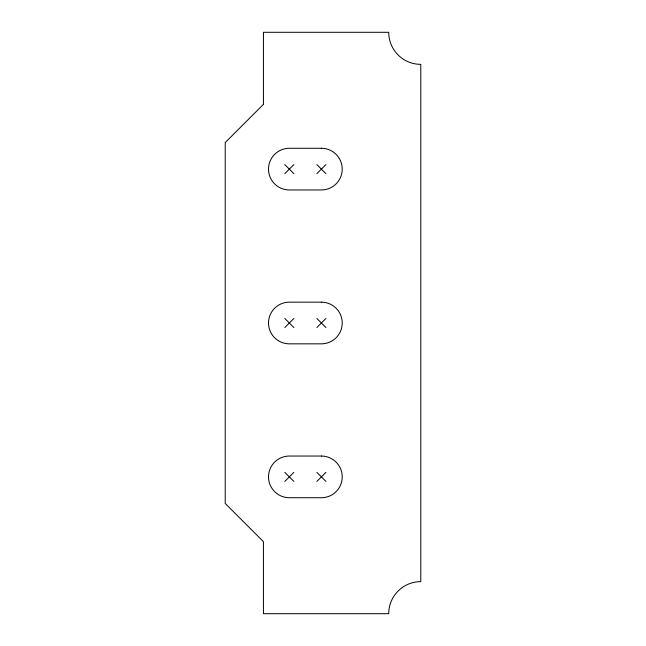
<?xml version="1.0" encoding="UTF-8"?>
<svg xmlns="http://www.w3.org/2000/svg" width="646" height="646" viewBox="0 0 646 646"><rect width="100%" height="100%" fill="white"/><g stroke="black" fill="none" stroke-linecap="round" stroke-linejoin="round"><path stroke-width="0.97" d="M284.805 173.653L293.873 164.593M316.863 173.653L325.931 164.593M284.805 327.53L293.873 318.47M316.863 327.53L325.931 318.47M284.805 481.407L293.873 472.347M316.863 481.407L325.931 472.347M316.863 164.593L325.931 173.653M284.805 164.593L293.873 173.653M316.863 318.47L325.931 327.53M284.805 318.47L293.873 327.53M316.863 472.347L325.931 481.407M284.805 472.347L293.873 481.407M263.439 104.353L225.22 142.564L225.22 503.436L263.439 541.647L263.439 613.7L388.722 613.7A32.058 32.058 0 0 1 420.78 581.642L420.78 64.358A32.058 32.058 0 0 1 388.722 32.3L263.439 32.3L263.439 104.353M321.393 148.281L289.335 148.281A20.842 20.842 0 0 0 268.502 169.123A20.842 20.842 0 0 0 289.335 189.956L321.393 189.956A20.842 20.842 0 0 0 342.235 169.123A20.842 20.842 0 0 0 321.393 148.281M321.393 302.158L289.335 302.158A20.842 20.842 0 0 0 268.502 323A20.842 20.842 0 0 0 289.335 343.842L321.393 343.842A20.842 20.842 0 0 0 342.235 323A20.842 20.842 0 0 0 321.393 302.158M321.393 456.044L289.335 456.044A20.842 20.842 0 0 0 268.502 476.877A20.842 20.842 0 0 0 289.335 497.719L321.393 497.719A20.842 20.842 0 0 0 342.235 476.877A20.842 20.842 0 0 0 321.393 456.044"/></g></svg>
